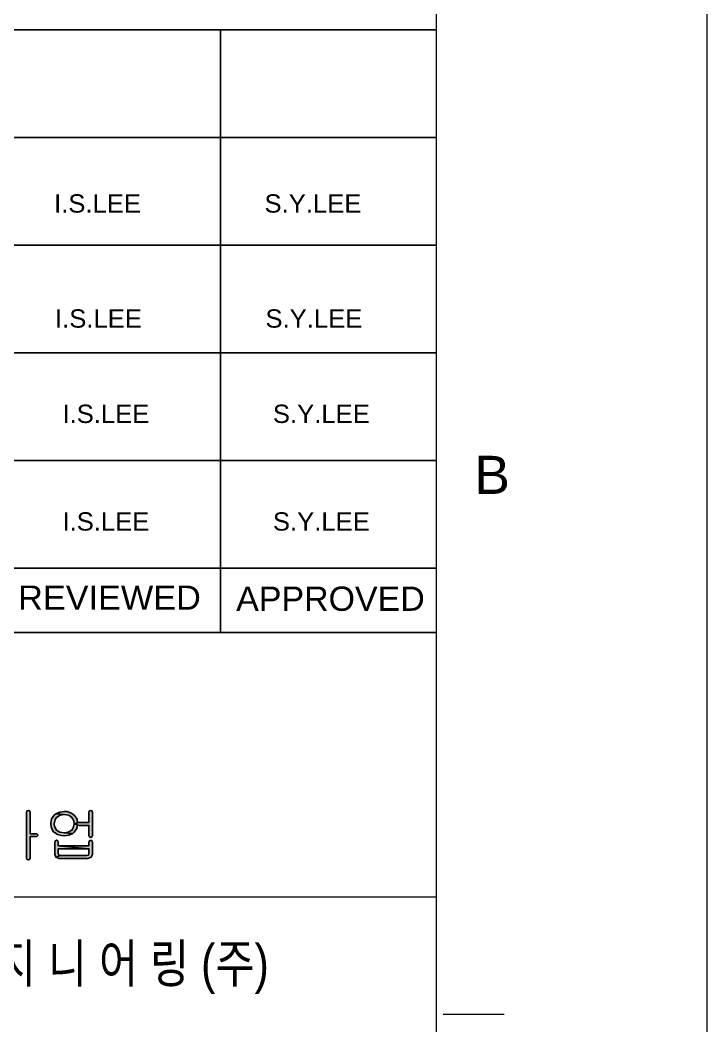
# Model space of a CAD drawing. Header units: inches. Extents: x 1009 to 1850, y 0 to 594.
# Drawn here: x 1786.8 to 1850.4, y 98.1 to 191.3 of the extents above; entities that cross this region are included whole.
import ezdxf
from ezdxf.enums import TextEntityAlignment as Align

# ---------------------------------------------------------------- set-up
doc = ezdxf.new("R2010")
doc.units = ezdxf.units.IN
doc.header["$MEASUREMENT"] = 0
for name, color, linetype in [('BG 0 -1', 7, 'Continuous'), ('BG 09.title block', 7, 'Continuous'), ('BG Default', 7, 'Continuous'), ('FRAME', 7, 'Continuous')]:
    doc.layers.add(name, color=color, linetype=linetype)
doc.styles.add('Arial', font='arial.ttf')

msp = doc.modelspace()

# ---------------------------------------------------------------- hatches: boundary and pattern name
at = {"layer": 'BG Default', "linetype": 'Continuous'}
for points in [[(1787.532, 118.045), (1787.423, 118.009), (1787.368, 117.891), (1787.368, 113.613), (1787.423, 113.495), (1787.532, 113.449), (1787.641, 113.495), (1787.695, 113.613), (1787.695, 115.611), (1788.304, 115.611), (1788.44, 115.747), (1788.304, 115.884), (1787.695, 115.884), (1787.695, 117.891), (1787.641, 118.009)], [(1793.318, 118.045), (1793.199, 118), (1793.154, 117.873), (1793.154, 116.928), (1792.209, 116.928), (1792.1, 116.892), (1792.1, 116.883), (1791.792, 116.81), (1792.1, 116.71), (1792.11, 116.692), (1792.237, 116.647), (1793.154, 116.647), (1793.154, 115.711), (1793.199, 115.584), (1793.318, 115.538), (1793.427, 115.584), (1793.481, 115.711), (1793.481, 117.882), (1793.427, 118)], [(1793.318, 115.275), (1793.199, 115.239), (1793.154, 115.112), (1793.154, 114.776), (1790.311, 114.776), (1793.154, 114.494), (1793.154, 114.04), (1793.109, 113.904), (1792.945, 113.858), (1790.52, 113.858), (1790.093, 113.695), (1790.393, 113.586), (1793.045, 113.586), (1793.363, 113.695), (1793.481, 113.967), (1793.481, 115.112), (1793.427, 115.239)]]:
    msp.add_hatch(color=3, dxfattribs=at).paths.add_polyline_path(points)
at = {"layer": 'BG Default', "linetype": 'ByBlock'}
for points in [[(1790.084, 117.736), (1789.912, 117.6), (1789.694, 117.273), (1789.603, 116.883), (1789.603, 116.81), (1789.666, 116.41), (1789.875, 116.074), (1789.912, 116.038), (1790.229, 115.82), (1790.611, 115.711), (1790.865, 115.693), (1791.292, 115.747), (1791.646, 115.911), (1790.865, 115.956), (1790.447, 116.029), (1790.157, 116.22), (1789.957, 116.565), (1789.93, 116.81), (1790.021, 117.21), (1790.157, 117.4), (1790.475, 117.6), (1790.865, 117.664)], [(1792.1, 116.883), (1792.046, 117.219), (1791.837, 117.555), (1791.792, 117.6), (1791.483, 117.818), (1791.101, 117.936), (1790.865, 117.945), (1790.438, 117.891), (1790.084, 117.736), (1790.865, 117.664), (1791.283, 117.591), (1791.565, 117.4), (1791.755, 117.064), (1791.792, 116.81)], [(1791.646, 115.911), (1791.792, 116.038), (1792.019, 116.365), (1792.1, 116.71), (1791.792, 116.81), (1791.701, 116.42), (1791.565, 116.22), (1791.238, 116.02), (1790.865, 115.956)], [(1791.792, 116.81), (1791.701, 116.42), (1791.565, 116.22), (1791.238, 116.02), (1790.865, 115.956), (1791.646, 115.911), (1791.792, 116.038), (1792.019, 116.365), (1792.1, 116.71)], [(1793.154, 114.494), (1790.311, 114.776), (1790.311, 115.112), (1790.257, 115.239), (1790.148, 115.275), (1790.039, 115.239), (1789.984, 115.112), (1789.984, 113.985), (1790.093, 113.695), (1790.52, 113.858), (1790.357, 113.913), (1790.311, 114.049), (1790.311, 114.494)]]:
    msp.add_hatch(color=3, dxfattribs=at).paths.add_polyline_path(points)

# ---------------------------------------------------------------- linework, layer by layer
at = {"layer": 'BG 0 -1', "color": 7, "linetype": 'Continuous', "lineweight": 9}
for p, q in [((1850.421, 594), (1850.421, 0)), ((1825.353, 18.107), (1825.353, 576.746)), ((1676.085, 110.04), (1825.353, 110.04)), ((1825.978, 99.142), (1831.637, 99.142))]:
    msp.add_line(p, q, dxfattribs=at)
at = {"layer": 'BG 0 -1', "color": 3, "linetype": 'Continuous', "lineweight": 25}
for points in [[(1790.084, 117.736), (1789.912, 117.6), (1789.694, 117.273), (1789.603, 116.883), (1789.603, 116.81), (1789.666, 116.41), (1789.875, 116.074), (1789.912, 116.038), (1790.229, 115.82), (1790.611, 115.711), (1790.865, 115.693), (1791.292, 115.747), (1791.646, 115.911)], [(1790.865, 115.956), (1790.447, 116.029), (1790.157, 116.22), (1789.957, 116.565), (1789.93, 116.81), (1790.021, 117.21), (1790.157, 117.4), (1790.475, 117.6), (1790.865, 117.664)]]:
    msp.add_lwpolyline(points, dxfattribs=at)
for points in [[(1790.865, 117.945), (1790.438, 117.891), (1790.084, 117.736), (1790.865, 117.664), (1791.283, 117.591), (1791.565, 117.4), (1791.755, 117.064), (1791.792, 116.81), (1792.1, 116.883), (1792.046, 117.219), (1791.837, 117.555), (1791.792, 117.6), (1791.483, 117.818), (1791.101, 117.936)], [(1791.792, 116.81), (1791.701, 116.42), (1791.565, 116.22), (1791.238, 116.02), (1790.865, 115.956), (1791.646, 115.911), (1791.792, 116.038), (1792.019, 116.365), (1792.1, 116.71)], [(1790.148, 115.275), (1790.039, 115.239), (1789.984, 115.112), (1789.984, 113.985), (1790.093, 113.695), (1790.52, 113.858), (1790.357, 113.913), (1790.311, 114.049), (1790.311, 114.494), (1793.154, 114.494), (1790.311, 114.776), (1790.311, 115.112), (1790.257, 115.239)]]:
    msp.add_lwpolyline(points, close=True, dxfattribs=at)
at = {"layer": 'BG 09.title block', "color": 7, "linetype": 'Continuous', "lineweight": 25}
for p, q in [((1676.085, 190.417), (1825.353, 190.417)), ((1805.353, 190.417), (1805.353, 134.529)), ((1676.085, 180.438), (1825.353, 180.438)), ((1676.085, 170.458), (1825.353, 170.458)), ((1676.085, 160.478), (1825.353, 160.478)), ((1676.085, 150.498), (1825.353, 150.498)), ((1676.085, 140.517), (1825.353, 140.517)), ((1825.353, 134.529), (1676.085, 134.529))]:
    msp.add_line(p, q, dxfattribs=at)
at = {"layer": 'BG Default', "color": 3, "linetype": 'Continuous', "lineweight": 25}
for points in [[(1787.532, 118.045), (1787.423, 118.009), (1787.368, 117.891), (1787.368, 113.613), (1787.423, 113.495), (1787.532, 113.449), (1787.641, 113.495), (1787.695, 113.613), (1787.695, 115.611), (1788.304, 115.611), (1788.44, 115.747), (1788.304, 115.884), (1787.695, 115.884), (1787.695, 117.891), (1787.641, 118.009)], [(1793.318, 118.045), (1793.199, 118), (1793.154, 117.873), (1793.154, 116.928), (1792.209, 116.928), (1792.1, 116.892), (1792.1, 116.883), (1791.792, 116.81), (1792.1, 116.71), (1792.11, 116.692), (1792.237, 116.647), (1793.154, 116.647), (1793.154, 115.711), (1793.199, 115.584), (1793.318, 115.538), (1793.427, 115.584), (1793.481, 115.711), (1793.481, 117.882), (1793.427, 118)], [(1793.318, 115.275), (1793.199, 115.239), (1793.154, 115.112), (1793.154, 114.776), (1790.311, 114.776), (1793.154, 114.494), (1793.154, 114.04), (1793.109, 113.904), (1792.945, 113.858), (1790.52, 113.858), (1790.093, 113.695), (1790.393, 113.586), (1793.045, 113.586), (1793.363, 113.695), (1793.481, 113.967), (1793.481, 115.112), (1793.427, 115.239)]]:
    msp.add_lwpolyline(points, close=True, dxfattribs=at)
at = {"layer": 'BG Default', "color": 7, "linetype": 'Continuous', "lineweight": 0}
for points in [[(1790.084, 117.736), (1789.912, 117.6), (1789.694, 117.273), (1789.603, 116.883), (1789.603, 116.81), (1789.666, 116.41), (1789.875, 116.074), (1789.912, 116.038), (1790.229, 115.82), (1790.611, 115.711), (1790.865, 115.693), (1791.292, 115.747), (1791.646, 115.911), (1790.865, 115.956), (1790.447, 116.029), (1790.157, 116.22), (1789.957, 116.565), (1789.93, 116.81), (1790.021, 117.21), (1790.157, 117.4), (1790.475, 117.6), (1790.865, 117.664)], [(1792.1, 116.883), (1792.046, 117.219), (1791.837, 117.555), (1791.792, 117.6), (1791.483, 117.818), (1791.101, 117.936), (1790.865, 117.945), (1790.438, 117.891), (1790.084, 117.736), (1790.865, 117.664), (1791.283, 117.591), (1791.565, 117.4), (1791.755, 117.064), (1791.792, 116.81)], [(1791.646, 115.911), (1791.792, 116.038), (1792.019, 116.365), (1792.1, 116.71), (1791.792, 116.81), (1791.701, 116.42), (1791.565, 116.22), (1791.238, 116.02), (1790.865, 115.956)], [(1791.792, 116.81), (1791.701, 116.42), (1791.565, 116.22), (1791.238, 116.02), (1790.865, 115.956), (1791.646, 115.911), (1791.792, 116.038), (1792.019, 116.365), (1792.1, 116.71)], [(1793.154, 114.494), (1790.311, 114.776), (1790.311, 115.112), (1790.257, 115.239), (1790.148, 115.275), (1790.039, 115.239), (1789.984, 115.112), (1789.984, 113.985), (1790.093, 113.695), (1790.52, 113.858), (1790.357, 113.913), (1790.311, 114.049), (1790.311, 114.494)]]:
    msp.add_lwpolyline(points, close=True, dxfattribs=at)

# ---------------------------------------------------------------- texts
at = {"layer": 'BG 0 -1', "color": 7, "style": 'Arial'}
for s, height, width, p in [('B ', 3.5366, 1.005373, (1828.861, 147.389)), ('벽 산 엔 지 니 어 링 (주)', 3.5574, 0.808848, (1770.446, 102.078))]:
    msp.add_text(s, height=height, dxfattribs=dict(at, width=width)).set_placement(p)
at = {"layer": 'BG 09.title block', "color": 7, "style": 'Arial'}
for s, width, p in [('REVIEWED', 1.010172, (1795.052, 137.774)), ('APPROVED', 1.000499, (1815.535, 137.676))]:
    msp.add_text(s, height=2.25, dxfattribs=dict(at, width=width)).set_placement(p, align=Align.MIDDLE)
at = {"layer": 'FRAME', "color": 2, "style": 'Arial'}
for s, width, p in [('I.S.LEE', 0.999741, (1789.919, 173.473)), ('S.Y.LEE', 1.001253, (1809.419, 173.473)), ('I.S.LEE', 0.999741, (1790.007, 162.806)), ('S.Y.LEE', 1.001253, (1809.507, 162.806)), ('I.S.LEE', 0.999741, (1790.698, 153.97)), ('S.Y.LEE', 1.001253, (1810.198, 153.97)), ('I.S.LEE', 0.999741, (1790.698, 143.99)), ('S.Y.LEE', 1.001253, (1810.198, 143.99))]:
    msp.add_text(s, height=1.7, dxfattribs=dict(at, width=width)).set_placement(p)

doc.saveas('drawing.dxf')
